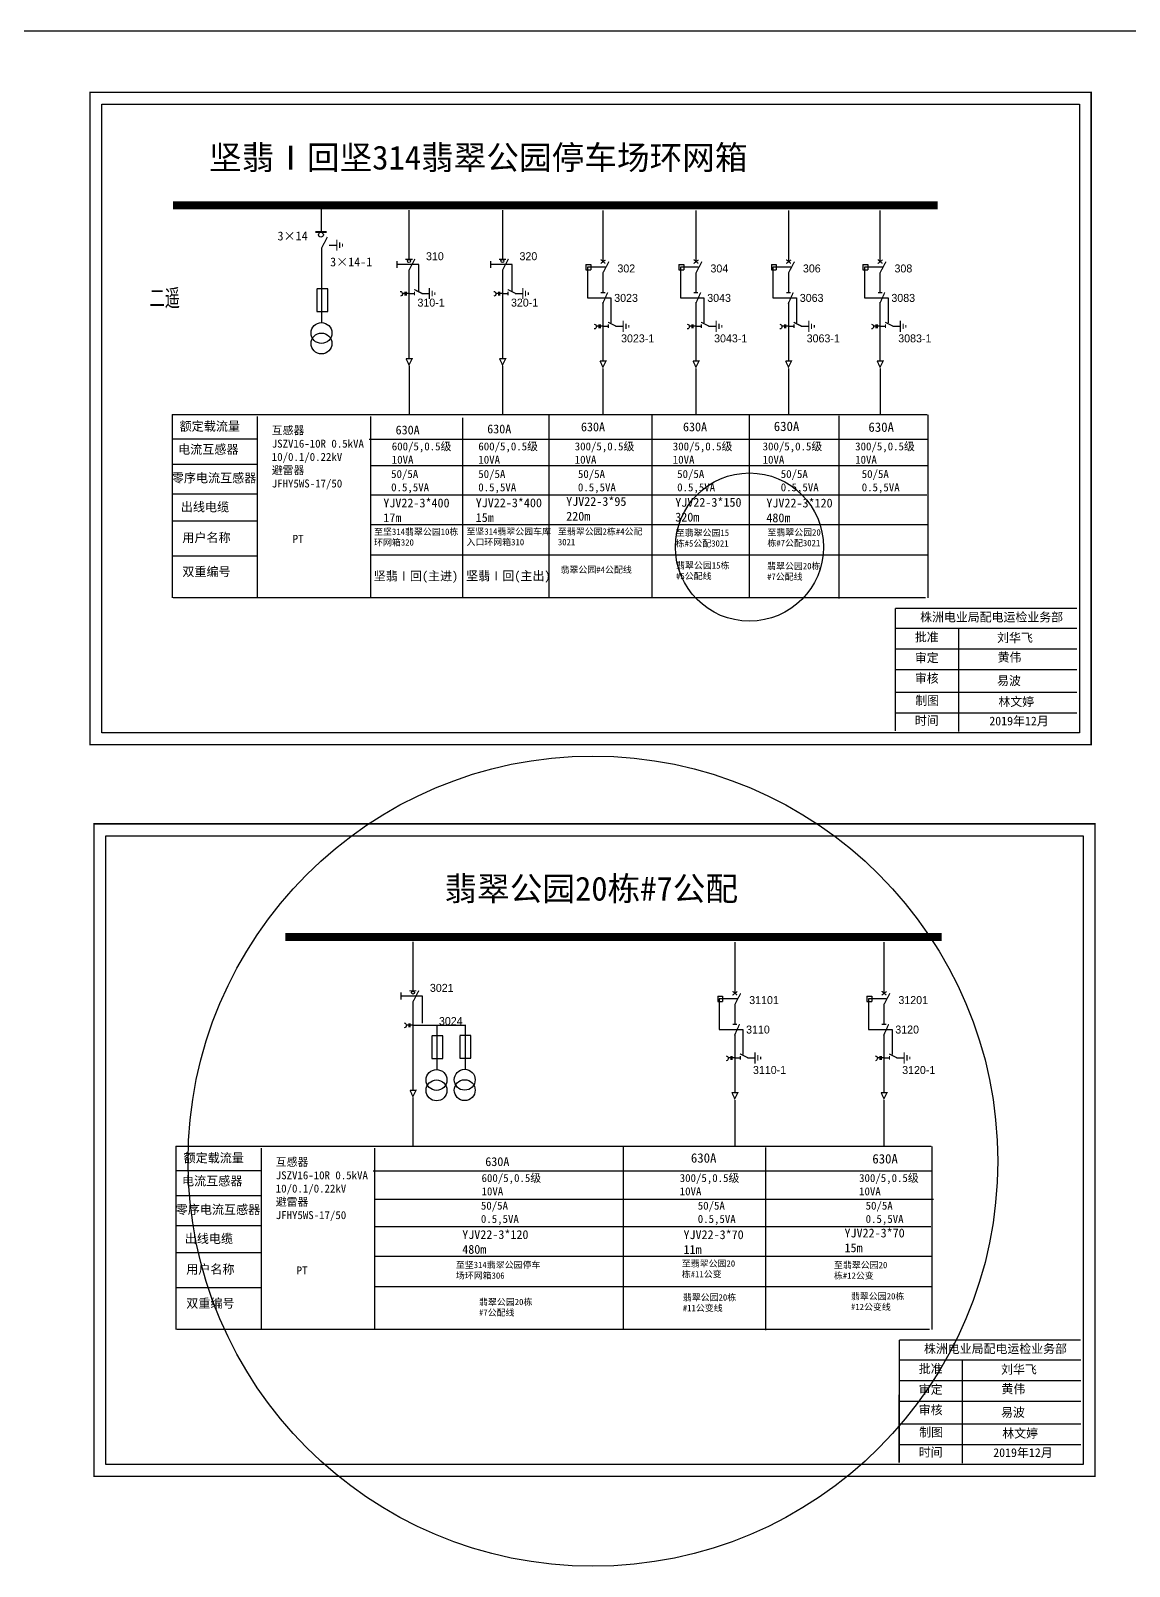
# Model space of a CAD drawing. Extents: x -194 to 226, y -192 to 105.
# Drawn here: x -56.5 to 81.2, y -87.3 to 105.1 of the extents above; entities that cross this region are included whole.
import ezdxf

# ---------------------------------------------------------------- set-up
doc = ezdxf.new("R2010")
doc.units = 0
doc.header["$LTSCALE"] = 0.774411
doc.linetypes.add('ACAD_ISO02W100', pattern=[15, 12, -3])
doc.linetypes.add('CENTER', pattern=[50.8, 31.75, -6.35, 6.35, -6.35])
doc.layers.get('0').update_dxf_attribs({"linetype": 'CONTINUOUS'})
doc.layers.add('2', color=7, linetype='CONTINUOUS')
doc.layers.add('3', color=7, linetype='CONTINUOUS')
doc.styles.add('hztxt_txtstyle_0.00_0_0', font='simkai.ttf')
doc.styles.add('hztxt_txtstyle_1.80_0_0', font='', dxfattribs={"height": 1.8, "bigfont": 'hztxt.shx'})
doc.styles.add('hztxt_txtstyle_2.70_0_0', font='simkai.ttf', dxfattribs={"height": 2.7})
doc.styles.add('字体', font='', dxfattribs={"height": 2.5})
doc.styles.add('宋体', font='', dxfattribs={"width": 0.65})
doc.styles.get('hztxt_txtstyle_1.80_0_0').set_extended_font_data('hztxt')
doc.styles.get('字体').set_extended_font_data('SimSun')
doc.styles.get('宋体').set_extended_font_data('SimSun')

# ---------------------------------------------------------------- blocks, each defined once
blk = doc.blocks.new('JD')
for points in [[(-2, 0.2), (-2, -0.2), (2, 0.2), (2, -0.2)], [(1, -1.2), (1, -0.8), (-1, -1.2), (-1, -0.8)], [(-0.5, -1.8), (-0.5, -2.2), (0.5, -1.8), (0.5, -2.2)]]:
    blk.add_trace(points)

msp = doc.modelspace()

# ---------------------------------------------------------------- linework, layer by layer
at = {"color": 0}
for p, q in [((-194.22, 105.09), (225.78, 105.09)), ((-20.1, 83.2), (-20.1, 79.91)), ((-9.12, 82.59), (-9.12, 76.48)), ((2.6, 82.59), (2.6, 76.48)), ((15.19, 82.56), (15.19, 76.14)), ((26.85, 82.56), (26.85, 76.14)), ((38.45, 82.56), (38.45, 76.14)), ((49.92, 82.56), (49.92, 76.14)), ((-20.08, 77.87), (-20.08, 68.55)), ((-19.1, 78.24), (-18.16, 78.24)), ((-9.12, 75.12), (-9.12, 64.02)), ((2.6, 75.12), (2.6, 64.02)), ((13.06, 75.8), (13.66, 75.8)), ((13.06, 75.8), (13.06, 75.13)), ((13.06, 75.13), (13.66, 75.13)), ((13.66, 75.8), (13.66, 75.13)), ((24.72, 75.8), (25.32, 75.8)), ((24.72, 75.8), (24.72, 75.13)), ((24.72, 75.13), (25.32, 75.13)), ((25.32, 75.8), (25.32, 75.13)), ((36.32, 75.8), (36.91, 75.8)), ((36.32, 75.8), (36.32, 75.13)), ((36.32, 75.13), (36.91, 75.13)), ((36.91, 75.8), (36.91, 75.13)), ((47.79, 75.8), (48.39, 75.8)), ((47.79, 75.8), (47.79, 75.13)), ((47.79, 75.13), (48.39, 75.13)), ((48.39, 75.8), (48.39, 75.13)), ((15.19, 74.78), (15.19, 72.31)), ((26.85, 74.78), (26.85, 72.31)), ((38.45, 74.78), (38.45, 72.31)), ((49.92, 74.78), (49.92, 72.31)), ((-9.12, 72.17), (-8.42, 72.17)), ((-7.52, 72.19), (-6.58, 72.19)), ((2.6, 72.17), (3.29, 72.17)), ((4.2, 72.19), (5.14, 72.19)), ((15.19, 71.07), (15.19, 63.76)), ((26.85, 71.07), (26.85, 63.76)), ((38.45, 71.07), (38.45, 63.76)), ((49.92, 71.07), (49.92, 63.76)), ((15.19, 68.07), (15.88, 68.07)), ((16.78, 68.09), (17.72, 68.09)), ((26.85, 68.07), (27.54, 68.07)), ((28.44, 68.09), (29.38, 68.09)), ((38.45, 68.07), (39.14, 68.07)), ((40.04, 68.09), (40.98, 68.09)), ((49.92, 68.07), (50.61, 68.07)), ((51.52, 68.09), (52.46, 68.09)), ((-28.04, 53.92), (-38.75, 53.92)), ((-28.08, 50.77), (-38.79, 50.77)), ((-28.08, 47.05), (-38.79, 47.05)), ((-28.12, 43.66), (-38.83, 43.66)), ((-28.08, 39.25), (-38.79, 39.25)), ((-8.62, -9.05), (-8.62, -15.16)), ((31.72, -9.08), (31.72, -15.5)), ((50.41, -9.08), (50.41, -15.5)), ((-8.62, -16.52), (-8.62, -27.62)), ((29.59, -15.84), (30.18, -15.84)), ((29.59, -15.84), (29.59, -16.51)), ((29.59, -16.51), (30.18, -16.51)), ((30.18, -15.84), (30.18, -16.51)), ((31.72, -16.86), (31.72, -19.33)), ((48.28, -15.84), (48.88, -15.84)), ((48.28, -15.84), (48.28, -16.51)), ((48.28, -16.51), (48.88, -16.51)), ((48.88, -15.84), (48.88, -16.51)), ((50.41, -16.86), (50.41, -19.33)), ((31.72, -20.57), (31.72, -27.88)), ((50.41, -20.57), (50.41, -27.88)), ((31.72, -23.57), (32.41, -23.57)), ((33.31, -23.55), (34.25, -23.55)), ((50.41, -23.57), (51.11, -23.57)), ((52.01, -23.55), (52.95, -23.55)), ((-27.55, -37.72), (-38.25, -37.72)), ((-27.59, -40.87), (-38.29, -40.87)), ((-27.59, -44.59), (-38.29, -44.59)), ((-27.63, -47.98), (-38.33, -47.98)), ((-27.59, -52.39), (-38.3, -52.39))]:
    msp.add_line(p, q, dxfattribs=at)
at = {"color": 0, "linetype": 'ACAD_ISO02W100'}
for p, q in [((15.49, 75.45), (13.25, 75.45)), ((13.25, 75.45), (13.25, 71.64)), ((27.15, 75.45), (24.91, 75.45)), ((24.91, 75.45), (24.91, 71.64)), ((38.75, 75.45), (36.51, 75.45)), ((36.51, 75.45), (36.51, 71.64)), ((50.22, 75.45), (47.98, 75.45)), ((47.98, 75.45), (47.98, 71.64)), ((13.25, 71.64), (16.2, 71.64)), ((16.2, 71.64), (16.2, 68.5)), ((24.91, 71.64), (27.86, 71.64)), ((27.86, 71.64), (27.86, 68.5)), ((36.51, 71.64), (39.46, 71.64)), ((39.46, 71.64), (39.46, 68.5)), ((47.98, 71.64), (50.94, 71.64)), ((50.94, 71.64), (50.94, 68.5)), ((32.02, -16.19), (29.78, -16.19)), ((29.78, -16.19), (29.78, -20)), ((50.71, -16.19), (48.47, -16.19)), ((48.47, -16.19), (48.47, -20)), ((29.78, -20), (32.73, -20)), ((32.73, -20), (32.73, -23.14)), ((48.47, -20), (51.43, -20)), ((51.43, -20), (51.43, -23.14))]:
    msp.add_line(p, q, dxfattribs=at)
at = {"color": 0, "linetype": 'CENTER'}
for p, q in [((-9.11, 63.12), (-9.11, 56.98)), ((2.61, 63.12), (2.61, 56.98)), ((15.19, 62.78), (15.19, 57.02)), ((26.85, 62.78), (26.85, 57.02)), ((38.45, 62.78), (38.45, 57.02)), ((49.93, 62.78), (49.93, 57.02)), ((-8.62, -28.52), (-8.62, -34.66)), ((31.72, -28.86), (31.72, -34.62)), ((50.42, -28.86), (50.42, -34.62))]:
    msp.add_line(p, q, dxfattribs=at)
at = {"color": 0, "linetype": 'Continuous'}
for p, q in [((-38.81, 57), (55.85, 57)), ((-38.77, 34.06), (-38.77, 57)), ((-28.14, 56.75), (-28.14, 34.06)), ((-13.93, 56.75), (-13.93, 34.06)), ((-2.41, 56.6), (-2.41, 34.07)), ((8.41, 56.96), (8.41, 34.06)), ((21.31, 56.96), (21.31, 34.06)), ((33.51, 56.94), (33.51, 34.04)), ((44.78, 56.86), (44.78, 33.97)), ((55.91, 56.98), (55.91, 34.04)), ((-14.1, 53.93), (55.89, 53.93)), ((-13.93, 50.64), (55.91, 50.64)), ((-13.93, 46.96), (55.79, 46.96)), ((-13.93, 43.23), (55.98, 43.23)), ((-13.93, 39.43), (55.89, 39.43)), ((55.64, 34.06), (-38.69, 34.06)), ((51.85, 30.25), (74.6, 30.25)), ((59.74, 30.25), (59.74, 17.31)), ((51.85, 27.65), (74.6, 27.65)), ((51.85, 25.06), (74.6, 25.06)), ((51.85, 22.23), (74.6, 22.23)), ((51.85, 19.64), (74.6, 19.64)), ((-38.32, -34.64), (56.35, -34.64)), ((-38.28, -57.59), (-38.28, -34.64)), ((-27.65, -34.89), (-27.65, -57.58)), ((-13.44, -34.89), (-13.44, -57.58)), ((17.75, -34.69), (17.75, -57.58)), ((35.56, -34.78), (35.56, -57.67)), ((56.4, -34.66), (56.4, -57.6)), ((-13.61, -37.71), (56.38, -37.71)), ((-13.37, -41.28), (56.62, -41.28)), ((-13.44, -44.68), (56.29, -44.68)), ((-13.44, -48.41), (56.48, -48.41)), ((-13.44, -52.21), (56.38, -52.21)), ((56.13, -57.59), (-38.2, -57.59)), ((52.34, -61.39), (75.09, -61.39)), ((60.23, -61.39), (60.23, -74.33)), ((52.34, -63.99), (75.09, -63.99)), ((52.34, -66.58), (75.09, -66.58)), ((52.34, -69.41), (75.09, -69.41)), ((52.34, -72), (75.09, -72))]:
    msp.add_line(p, q, dxfattribs=at)
at = {"color": 0, "linetype": 'Continuous', "const_width": 0.182}
for points in [[(-49.1, 97.38), (76.39, 97.38), (76.39, 15.67), (-49.1, 15.67)], [(-48.6, 5.74), (76.88, 5.74), (76.88, -75.97), (-48.6, -75.97)]]:
    msp.add_lwpolyline(points, close=True, dxfattribs=at)
at = {"color": 0, "linetype": 'Continuous'}
for points in [[(-47.62, 95.9), (74.91, 95.9), (74.91, 17.15), (-47.62, 17.15)], [(-47.13, 4.26), (75.4, 4.26), (75.4, -74.49), (-47.13, -74.49)]]:
    msp.add_lwpolyline(points, close=True, dxfattribs=at)
at = {"color": 0}
for points, const_width in [([(-38.69, 83.2), (57.15, 83.2)], 0.998), ([(-20.85, 79.86), (-19.45, 79.86)], 0.238), ([(-20.08, 77.83), (-19.34, 79.25)], 0.15), ([(-9.56, 76.46), (-8.67, 76.46)], 0.15), ([(-9.12, 75.08), (-8.37, 76.5)], 0.15), ([(2.16, 76.46), (3.04, 76.46)], 0.15), ([(2.6, 75.08), (3.35, 76.5)], 0.15), ([(14.91, 75.92), (15.51, 76.38)], 0.15), ([(14.91, 76.42), (15.5, 75.93)], 0.15), ([(15.19, 74.74), (15.94, 76.16)], 0.15), ([(26.57, 76.42), (27.16, 75.93)], 0.15), ([(26.56, 75.92), (27.17, 76.38)], 0.15), ([(26.85, 74.74), (27.6, 76.16)], 0.15), ([(38.17, 76.42), (38.75, 75.93)], 0.15), ([(38.16, 75.92), (38.77, 76.38)], 0.15), ([(38.45, 74.74), (39.2, 76.16)], 0.15), ([(49.64, 75.92), (50.25, 76.38)], 0.15), ([(49.64, 76.42), (50.23, 75.93)], 0.15), ([(49.92, 74.74), (50.67, 76.16)], 0.15), ([(-8.46, 72.67), (-7.46, 72.17)], 0.15), ([(-8.42, 72.4), (-8.42, 71.94)], 0.15), ([(3.26, 72.67), (4.25, 72.17)], 0.15), ([(3.29, 72.4), (3.29, 71.94)], 0.15), ([(14.92, 72.27), (15.48, 72.27)], 0.15), ([(15.16, 70.89), (15.79, 72.3)], 0.15), ([(26.58, 72.27), (27.13, 72.27)], 0.15), ([(26.82, 70.89), (27.45, 72.3)], 0.15), ([(38.18, 72.27), (38.73, 72.27)], 0.15), ([(38.42, 70.89), (39.05, 72.3)], 0.15), ([(49.65, 72.27), (50.21, 72.27)], 0.15), ([(49.89, 70.89), (50.52, 72.3)], 0.15), ([(15.84, 68.57), (16.84, 68.07)], 0.15), ([(15.88, 68.3), (15.88, 67.84)], 0.15), ([(27.5, 68.57), (28.5, 68.07)], 0.15), ([(27.54, 68.3), (27.54, 67.84)], 0.15), ([(39.1, 68.57), (40.1, 68.07)], 0.15), ([(39.14, 68.3), (39.14, 67.84)], 0.15), ([(50.58, 68.57), (51.57, 68.07)], 0.15), ([(50.61, 68.3), (50.61, 67.84)], 0.15), ([(-9.48, 64), (-8.72, 64), (-9.11, 63.22), (-9.48, 64.01)], 0.15), ([(2.23, 64), (3, 64), (2.61, 63.22), (2.24, 64.01)], 0.15), ([(14.82, 63.72), (15.58, 63.72), (15.19, 62.94), (14.83, 63.73)], 0.15), ([(26.48, 63.72), (27.24, 63.72), (26.85, 62.94), (26.49, 63.73)], 0.15), ([(38.08, 63.72), (38.84, 63.72), (38.45, 62.94), (38.09, 63.73)], 0.15), ([(49.55, 63.72), (50.32, 63.72), (49.93, 62.94), (49.56, 63.73)], 0.15), ([(-24.61, -8.44), (57.65, -8.44)], 0.998), ([(-9.07, -15.18), (-8.18, -15.18)], 0.15), ([(-8.62, -16.56), (-7.88, -15.14)], 0.15), ([(31.44, -15.22), (32.02, -15.71)], 0.15), ([(31.43, -15.72), (32.04, -15.26)], 0.15), ([(50.13, -15.72), (50.74, -15.26)], 0.15), ([(50.13, -15.22), (50.72, -15.71)], 0.15), ([(31.72, -16.9), (32.46, -15.48)], 0.15), ([(50.41, -16.9), (51.16, -15.48)], 0.15), ([(31.45, -19.37), (32, -19.37)], 0.15), ([(31.69, -20.76), (32.32, -19.34)], 0.15), ([(50.15, -19.37), (50.7, -19.37)], 0.15), ([(50.38, -20.76), (51.01, -19.34)], 0.15), ([(32.37, -23.07), (33.37, -23.57)], 0.15), ([(51.07, -23.07), (52.07, -23.57)], 0.15), ([(32.41, -23.34), (32.41, -23.8)], 0.15), ([(51.11, -23.34), (51.11, -23.8)], 0.15), ([(-8.99, -27.64), (-8.23, -27.64), (-8.62, -28.42), (-8.98, -27.63)], 0.15), ([(31.35, -27.92), (32.11, -27.92), (31.72, -28.7), (31.36, -27.91)], 0.15), ([(50.05, -27.92), (50.81, -27.92), (50.42, -28.7), (50.06, -27.91)], 0.15)]:
    msp.add_lwpolyline(points, dxfattribs=dict(at, const_width=const_width))
for points in [[(-10.63, 76.24), (-10.63, 75.4)], [(1.09, 76.24), (1.09, 75.4)], [(-20.68, 72.71), (-20.68, 69.91), (-19.29, 69.91), (-19.29, 72.74), (-20.68, 72.74)], [(-9.62, 72.18), (-9.94, 72.18)], [(-9.62, 72.39), (-9.62, 71.93)], [(-9.48, 72.39), (-9.48, 71.93)], [(-9.12, 72.18), (-9.48, 72.18)], [(2.1, 72.18), (1.78, 72.18)], [(2.1, 72.39), (2.1, 71.93)], [(2.24, 72.39), (2.24, 71.93)], [(2.6, 72.18), (2.24, 72.18)], [(14.69, 68.08), (14.37, 68.08)], [(14.69, 68.29), (14.69, 67.83)], [(14.83, 68.29), (14.83, 67.83)], [(15.19, 68.08), (14.83, 68.08)], [(26.34, 68.08), (26.03, 68.08)], [(26.34, 68.29), (26.34, 67.83)], [(26.48, 68.29), (26.48, 67.83)], [(26.85, 68.08), (26.48, 68.08)], [(37.94, 68.08), (37.63, 68.08)], [(37.94, 68.29), (37.94, 67.83)], [(38.08, 68.29), (38.08, 67.83)], [(38.44, 68.08), (38.08, 68.08)], [(49.42, 68.08), (49.1, 68.08)], [(49.42, 68.29), (49.42, 67.83)], [(49.56, 68.29), (49.56, 67.83)], [(49.92, 68.08), (49.56, 68.08)], [(-10.13, -15.4), (-10.13, -16.24)], [(-9.13, -19.46), (-9.44, -19.46)], [(-9.13, -19.25), (-9.13, -19.71)], [(-8.99, -19.25), (-8.99, -19.71)], [(-8.63, -19.46), (-8.99, -19.46)], [(-6.26, -20.85), (-6.26, -23.65), (-4.87, -23.65), (-4.87, -20.82), (-6.26, -20.82)], [(-2.74, -20.82), (-2.74, -23.61), (-1.35, -23.61), (-1.35, -20.78), (-2.74, -20.78)], [(31.21, -23.57), (30.9, -23.57)], [(31.21, -23.35), (31.21, -23.81)], [(31.35, -23.35), (31.35, -23.81)], [(31.71, -23.57), (31.35, -23.57)], [(49.91, -23.57), (49.6, -23.57)], [(49.91, -23.35), (49.91, -23.81)], [(50.05, -23.35), (50.05, -23.81)], [(50.41, -23.57), (50.05, -23.57)]]:
    msp.add_lwpolyline(points, dxfattribs=at)
at = {"color": 0, "linetype": 'ACAD_ISO02W100'}
for points in [[(-7.89, 72.41), (-7.89, 75.82), (-10.63, 75.82)], [(3.83, 72.41), (3.83, 75.82), (1.09, 75.82)], [(-7.4, -19.23), (-7.4, -15.82), (-10.13, -15.82)]]:
    msp.add_lwpolyline(points, dxfattribs=at)
at = {"color": 0}
for points in [[(-10.2, 72.44, -0.877934), (-10.19, 71.83)], [(1.51, 72.44, -0.877934), (1.53, 71.83)], [(14.1, 68.33, -0.877934), (14.11, 67.73)], [(25.76, 68.33, -0.877934), (25.77, 67.73)], [(37.36, 68.33, -0.877934), (37.37, 67.73)], [(48.84, 68.33, -0.877934), (48.85, 67.73)], [(-9.71, -19.2, -0.877934), (-9.7, -19.81)], [(30.63, -23.31, -0.877934), (30.64, -23.92)], [(49.33, -23.31, -0.877934), (49.34, -23.92)]]:
    msp.add_lwpolyline(points, format="xyb", dxfattribs=at)
at = {"color": 0, "linetype": 'Continuous', "const_width": 0.182}
for points in [[(51.85, 32.73), (51.83, 17.36)], [(51.85, 32.73), (74.6, 32.73)], [(52.34, -58.92), (52.32, -74.28)], [(52.34, -58.92), (75.09, -58.92)]]:
    msp.add_lwpolyline(points, dxfattribs=at)
at = {"color": 7, "linetype": 'Continuous'}
for points in [[(-8.63, -19.46), (-2.09, -19.46)], [(-5.57, -25.03), (-5.57, -19.46)], [(-2.04, -25), (-2.04, -19.43)]]:
    msp.add_lwpolyline(points, dxfattribs=at)
at = {"color": 0}
for centre, radius in [((-20.15, 79.53), 0.305), ((-9.12, 76.25), 0.192), ((2.6, 76.25), 0.192), ((-8.62, -15.39), 0.192)]:
    msp.add_circle(centre, radius, dxfattribs=at)
at = {"color": 1, "linetype": 'Continuous'}
for centre, radius in [((33.56, 40.41), 9.28), ((13.94, -36.51), 50.74)]:
    msp.add_circle(centre, radius, dxfattribs=at)
at = {"layer": '2', "color": 0}
for centre in [(-20.08, 67.22), (-20.08, 65.91), (-2.13, -26.31), (-5.66, -26.34), (-5.66, -27.64), (-2.13, -27.61)]:
    msp.add_circle(centre, 1.31, dxfattribs=at)

# ---------------------------------------------------------------- block references
at = {"color": 0, "xscale": 0.3494655254594932, "yscale": 0.3494655254594932, "zscale": 0.3494655254595134, "rotation": 90}
for p in [(-18.15, 78.22), (-6.57, 72.16), (5.15, 72.16), (17.74, 68.06), (29.4, 68.06), (40.99, 68.06), (52.47, 68.06), (34.26, -23.58), (52.96, -23.58)]:
    msp.add_blockref('JD', p, dxfattribs=at)

# ---------------------------------------------------------------- texts
at = {"color": 0, "linetype": 'Continuous', "style": 'hztxt_txtstyle_2.70_0_0'}
for s, p in [('3×14', (-25.59, 78.82)), ('3×14-1', (-19, 75.57))]:
    msp.add_text(s, height=1.109, dxfattribs=at).set_placement(p)
at = {"color": 0, "style": 'hztxt_txtstyle_1.80_0_0'}
for s, p in [('310', (-6.98, 76.34)), ('320', (4.74, 76.34)), ('302', (17.01, 74.81)), ('304', (28.67, 74.81)), ('306', (40.26, 74.81)), ('308', (51.74, 74.81)), ('310-1', (-8.05, 70.53)), ('320-1', (3.67, 70.53)), ('3023', (16.61, 71.12)), ('3043', (28.27, 71.12)), ('3063', (39.87, 71.12)), ('3083', (51.35, 71.12)), ('3023-1', (17.47, 66.05)), ('3043-1', (29.13, 66.05)), ('3063-1', (40.73, 66.05)), ('3083-1', (52.21, 66.05)), ('3021', (-6.49, -15.3)), ('31101', (33.53, -16.83)), ('31201', (52.23, -16.83)), ('3024', (-5.36, -19.46)), ('3110', (33.14, -20.52)), ('3120', (51.84, -20.52)), ('3110-1', (34, -25.59)), ('3120-1', (52.7, -25.59))]:
    msp.add_text(s, height=0.998, dxfattribs=at).set_placement(p)
at = {"color": 0, "linetype": 'Continuous', "attachment_point": 1}
for s, insert, char_height, width, style in [('{\\C256;坚翡Ⅰ回坚314翡翠公园停车场环网箱}', (-34.18, 90.7), 3, 90.5642, '字体'), ('{\\fSimSun|b0|i0|c134|p2;额定载流量}', (-37.86, 56.09), 1.1094, 17.8852, 'hztxt_txtstyle_2.70_0_0'), ('{\\fSimSun|b0|i0|c134|p2;630A}', (12.44, 56.02), 1.1094, 17.8852, 'hztxt_txtstyle_2.70_0_0'), ('{\\fSimSun|b0|i0|c134|p2;630A}', (25.23, 56.02), 1.1094, 17.8852, 'hztxt_txtstyle_2.70_0_0'), ('{\\fSimSun|b0|i0|c134|p2;630A}', (36.61, 56.12), 1.1757, 9.454, 'hztxt_txtstyle_0.00_0_0'), ('{\\fSimSun|b0|i0|c134|p2;630A}', (48.47, 56.02), 1.1757, 9.454, 'hztxt_txtstyle_0.00_0_0'), ('\\A1;{\\fSimSun|b0|i0|c134|p2;互感器\\PJSZV16-10R 0.5kVA\\P10/0.1/0.22kV\\P避雷器\\PJFHY5WS-17/50}', (-26.31, 55.53), 0.9985, 18.4113, 'hztxt_txtstyle_2.70_0_0'), ('{\\fSimSun|b0|i0|c134|p2;630A}', (-10.79, 55.63), 1.1094, 17.8852, 'hztxt_txtstyle_2.70_0_0'), ('{\\fSimSun|b0|i0|c134|p2;630A}', (0.69, 55.76), 1.1094, 17.8852, 'hztxt_txtstyle_2.70_0_0'), ('{\\fSimSun|b0|i0|c134|p2;电流互感器}', (-38.05, 53.2), 1.1094, 17.8852, 'hztxt_txtstyle_2.70_0_0'), ('\\A1;{\\fSimSun|b0|i0|c134|p2;600/5,0.5级\\P10VA}', (-11.27, 53.52), 0.9985, 18.4113, 'hztxt_txtstyle_2.70_0_0'), ('\\A1;{\\fSimSun|b0|i0|c134|p2;600/5,0.5级\\P10VA}', (-0.42, 53.52), 0.9985, 18.4113, 'hztxt_txtstyle_2.70_0_0'), ('\\A1;{\\fSimSun|b0|i0|c134|p2;300/5,0.5级\\P10VA}', (11.66, 53.52), 0.9985, 18.4113, 'hztxt_txtstyle_2.70_0_0'), ('\\A1;{\\fSimSun|b0|i0|c134|p2;300/5,0.5级\\P10VA}', (23.95, 53.52), 0.9985, 18.4113, 'hztxt_txtstyle_2.70_0_0'), ('\\A1;{\\fSimSun|b0|i0|c134|p2;300/5,0.5级\\P10VA}', (35.21, 53.52), 0.9985, 18.4113, 'hztxt_txtstyle_2.70_0_0'), ('\\A1;{\\fSimSun|b0|i0|c134|p2;300/5,0.5级\\P10VA}', (46.81, 53.52), 0.9985, 18.4113, 'hztxt_txtstyle_2.70_0_0'), ('{\\fSimSun|b0|i0|c134|p2;50/5A\\P0.5,5VA}', (-11.35, 50.06), 0.9985, 17.8852, 'hztxt_txtstyle_2.70_0_0'), ('{\\fSimSun|b0|i0|c134|p2;50/5A\\P0.5,5VA}', (-0.43, 50.06), 0.9985, 17.8852, 'hztxt_txtstyle_2.70_0_0'), ('{\\fSimSun|b0|i0|c134|p2;50/5A\\P0.5,5VA}', (12.06, 50.06), 0.9985, 17.8852, 'hztxt_txtstyle_2.70_0_0'), ('{\\fSimSun|b0|i0|c134|p2;50/5A\\P0.5,5VA}', (24.5, 50.06), 0.9985, 17.8852, 'hztxt_txtstyle_2.70_0_0'), ('{\\fSimSun|b0|i0|c134|p2;50/5A\\P0.5,5VA}', (37.48, 50.06), 0.9985, 17.8852, 'hztxt_txtstyle_2.70_0_0'), ('{\\fSimSun|b0|i0|c134|p2;50/5A\\P0.5,5VA}', (47.63, 50.06), 0.9985, 17.8852, 'hztxt_txtstyle_2.70_0_0'), ('{\\fSimSun|b0|i0|c134|p2;零序电流互感器}', (-38.84, 49.62), 1.1094, 17.8852, 'hztxt_txtstyle_2.70_0_0'), ('{\\fSimSun|b0|i0|c134|p2;YJV22-3*400\\P17m}', (-12.33, 46.49), 1.1094, 17.8852, 'hztxt_txtstyle_2.70_0_0'), ('{\\fSimSun|b0|i0|c134|p2;YJV22-3*400\\P15m}', (-0.75, 46.51), 1.1094, 17.8852, 'hztxt_txtstyle_2.70_0_0'), ('{\\fSimSun|b0|i0|c134|p2;YJV22-3*95\\P220m}', (10.59, 46.68), 1.1094, 17.8852, 'hztxt_txtstyle_2.70_0_0'), ('{\\fSimSun|b0|i0|c134|p2;YJV22-3*150\\P320m}', (24.26, 46.57), 1.1094, 17.8852, 'hztxt_txtstyle_2.70_0_0'), ('{\\fSimSun|b0|i0|c134|p2;YJV22-3*120\\P480m}', (35.68, 46.48), 1.1094, 17.8852, 'hztxt_txtstyle_2.70_0_0'), ('{\\fSimSun|b0|i0|c134|p2;出线电缆}', (-37.71, 45.98), 1.1094, 17.8852, 'hztxt_txtstyle_2.70_0_0'), ('{\\fSimSun|b0|i0|c134|p2;至坚314翡翠公园10栋环网箱320}', (-13.49, 42.73), 0.8, 11.2806, 'hztxt_txtstyle_2.70_0_0'), ('{\\fSimSun|b0|i0|c134|p2;至坚314翡翠公园车库入口环网箱310}', (-1.91, 42.76), 0.8, 11.2806, 'hztxt_txtstyle_2.70_0_0'), ('{\\fSimSun|b0|i0|c134|p2;至翡翠公园2栋#4公配3021}', (9.55, 42.76), 0.8, 11.2806, 'hztxt_txtstyle_2.70_0_0'), ('{\\fSimSun|b0|i0|c134|p2;至翡翠公园15栋#5公配3021}', (24.32, 42.6), 0.8, 7.1019, 'hztxt_txtstyle_2.70_0_0'), ('{\\fSimSun|b0|i0|c134|p2;至翡翠公园20栋#7公配3021}', (35.81, 42.65), 0.8, 7.1019, 'hztxt_txtstyle_2.70_0_0'), ('{\\fSimSun|b0|i0|c134|p2;用户名称}', (-37.52, 42.14), 1.1094, 17.8852, 'hztxt_txtstyle_2.70_0_0'), ('{\\fSimSun|b0|i0|c134|p2;PT}', (-23.69, 41.94), 1.0024, 7.7986, 'hztxt_txtstyle_0.00_0_0'), ('{\\fSimSun|b0|i0|c134|p2;翡翠公园15栋#5公配线}', (24.36, 38.51), 0.8, 7.1019, 'hztxt_txtstyle_2.70_0_0'), ('{\\fSimSun|b0|i0|c134|p2;翡翠公园20栋#7公配线}', (35.77, 38.43), 0.8, 7.1019, 'hztxt_txtstyle_2.70_0_0'), ('{\\fSimSun|b0|i0|c134|p2;双重编号}', (-37.52, 37.88), 1.1094, 17.8852, 'hztxt_txtstyle_2.70_0_0'), ('{\\fSimSun|b0|i0|c134|p2;坚翡Ⅰ回(主进)}', (-13.54, 37.33), 1.1094, 12.4276, 'hztxt_txtstyle_2.70_0_0'), ('{\\fSimSun|b0|i0|c134|p2;坚翡Ⅰ回(主出)}', (-1.96, 37.36), 1.1094, 12.4276, 'hztxt_txtstyle_2.70_0_0'), ('{\\fSimSun|b0|i0|c134|p2;翡翠公园#4公配线}', (9.88, 37.98), 0.8, 11.2806, 'hztxt_txtstyle_2.70_0_0'), ('株洲电业局配电运检业务部', (54.95, 32.18), 1.0944, 29.9201, '字体'), ('{\\fKaiTi_GB2312|b0|i0|c134|p49;批准}', (54.29, 29.68), 1.0944, 8.5588, '字体'), ('刘华飞', (64.6, 29.59), 1.094, 8.5588, '字体'), ('\\f\uffbfﾬￌﾣﾤ_GB2312|b0|i0|c134|p49;审定', (54.29, 27.08), 1.0944, 8.5588, '字体'), ('黄伟', (64.66, 27.15), 1.094, 8.5588, '字体'), ('\\f\uffbfﾬￌﾣﾤ_GB2312|b0|i0|c134|p49;审核', (54.29, 24.51), 1.0944, 8.5588, '字体'), ('易波', (64.6, 24.21), 1.094, 8.5588, '字体'), ('\\f\uffbfﾬￌﾣﾤ_GB2312|b0|i0|c134|p49;制图', (54.35, 21.73), 1.0944, 8.5588, '字体'), ('林文婷', (64.76, 21.58), 1.094, 8.5588, '字体'), ('\\f\uffbfﾬￌﾣﾤ_GB2312|b0|i0|c134|p49;时间', (54.29, 19.22), 1.0944, 8.5588, '字体'), ('2019年12月', (63.62, 19.17), 1.094, 16.0081, '字体'), ('{\\C256;翡翠公园20栋#7公配}', (-4.67, -0.87), 3, 90.5642, '字体'), ('{\\fSimSun|b0|i0|c134|p2;额定载流量}', (-37.37, -35.55), 1.1094, 17.8852, 'hztxt_txtstyle_2.70_0_0'), ('\\A1;{\\fSimSun|b0|i0|c134|p2;互感器\\PJSZV16-10R 0.5kVA\\P10/0.1/0.22kV\\P避雷器\\PJFHY5WS-17/50}', (-25.81, -36.11), 0.9985, 18.4113, 'hztxt_txtstyle_2.70_0_0'), ('{\\fSimSun|b0|i0|c134|p2;630A}', (0.45, -36.01), 1.1094, 17.8852, 'hztxt_txtstyle_2.70_0_0'), ('{\\fSimSun|b0|i0|c134|p2;630A}', (26.22, -35.52), 1.1757, 9.454, 'hztxt_txtstyle_0.00_0_0'), ('{\\fSimSun|b0|i0|c134|p2;630A}', (48.96, -35.62), 1.1757, 9.454, 'hztxt_txtstyle_0.00_0_0'), ('{\\fSimSun|b0|i0|c134|p2;电流互感器}', (-37.56, -38.44), 1.1094, 17.8852, 'hztxt_txtstyle_2.70_0_0'), ('\\A1;{\\fSimSun|b0|i0|c134|p2;600/5,0.5级\\P10VA}', (-0.02, -38.12), 0.9985, 18.4113, 'hztxt_txtstyle_2.70_0_0'), ('\\A1;{\\fSimSun|b0|i0|c134|p2;300/5,0.5级\\P10VA}', (24.82, -38.12), 0.9985, 18.4113, 'hztxt_txtstyle_2.70_0_0'), ('\\A1;{\\fSimSun|b0|i0|c134|p2;300/5,0.5级\\P10VA}', (47.3, -38.12), 0.9985, 18.4113, 'hztxt_txtstyle_2.70_0_0'), ('{\\fSimSun|b0|i0|c134|p2;零序电流互感器}', (-38.35, -42.02), 1.1094, 17.8852, 'hztxt_txtstyle_2.70_0_0'), ('{\\fSimSun|b0|i0|c134|p2;50/5A\\P0.5,5VA}', (-0.1, -41.58), 0.9985, 17.8852, 'hztxt_txtstyle_2.70_0_0'), ('{\\fSimSun|b0|i0|c134|p2;50/5A\\P0.5,5VA}', (27.08, -41.58), 0.9985, 17.8852, 'hztxt_txtstyle_2.70_0_0'), ('{\\fSimSun|b0|i0|c134|p2;50/5A\\P0.5,5VA}', (48.12, -41.58), 0.9985, 17.8852, 'hztxt_txtstyle_2.70_0_0'), ('{\\fSimSun|b0|i0|c134|p2;出线电缆}', (-37.22, -45.66), 1.1094, 17.8852, 'hztxt_txtstyle_2.70_0_0'), ('{\\fSimSun|b0|i0|c134|p2;YJV22-3*120\\P480m}', (-2.44, -45.15), 1.1094, 17.8852, 'hztxt_txtstyle_2.70_0_0'), ('{\\fSimSun|b0|i0|c134|p2;YJV22-3*70\\P11m}', (25.29, -45.16), 1.1094, 17.8852, 'hztxt_txtstyle_2.70_0_0'), ('{\\fSimSun|b0|i0|c134|p2;YJV22-3*70\\P15m}', (45.47, -44.95), 1.1094, 17.8852, 'hztxt_txtstyle_2.70_0_0'), ('{\\fSimSun|b0|i0|c134|p2;用户名称}', (-37.03, -49.5), 1.1094, 17.8852, 'hztxt_txtstyle_2.70_0_0'), ('{\\fSimSun|b0|i0|c134|p2;PT}', (-23.2, -49.7), 1.0024, 7.7986, 'hztxt_txtstyle_0.00_0_0'), ('{\\fSimSun|b0|i0|c134|p2;至坚314翡翠公园停车场环网箱306}', (-3.24, -49.1), 0.8, 11.2806, 'hztxt_txtstyle_2.70_0_0'), ('{\\fSimSun|b0|i0|c134|p2;至翡翠公园20栋#11公变}', (25.08, -48.93), 0.8, 7.1019, 'hztxt_txtstyle_2.70_0_0'), ('{\\fSimSun|b0|i0|c134|p2;至翡翠公园20栋#12公变}', (44.15, -49.11), 0.8, 7.1019, 'hztxt_txtstyle_2.70_0_0'), ('{\\fSimSun|b0|i0|c134|p2;双重编号}', (-37.03, -53.76), 1.1094, 17.8852, 'hztxt_txtstyle_2.70_0_0'), ('{\\fSimSun|b0|i0|c134|p2;翡翠公园20栋#7公配线}', (-0.34, -53.74), 0.8, 7.1019, 'hztxt_txtstyle_2.70_0_0'), ('{\\fSimSun|b0|i0|c134|p2;翡翠公园20栋#11公变线}', (25.21, -53.17), 0.8, 7.1019, 'hztxt_txtstyle_2.70_0_0'), ('{\\fSimSun|b0|i0|c134|p2;翡翠公园20栋#12公变线}', (46.28, -53.03), 0.8, 7.1019, 'hztxt_txtstyle_2.70_0_0'), ('株洲电业局配电运检业务部', (55.44, -59.46), 1.0944, 29.9201, '字体'), ('{\\fKaiTi_GB2312|b0|i0|c134|p49;批准}', (54.78, -61.96), 1.0944, 8.5588, '字体'), ('刘华飞', (65.09, -62.05), 1.094, 8.5588, '字体'), ('\\f\uffbfﾬￌﾣﾤ_GB2312|b0|i0|c134|p49;审定', (54.78, -64.56), 1.0944, 8.5588, '字体'), ('黄伟', (65.15, -64.49), 1.094, 8.5588, '字体'), ('\\f\uffbfﾬￌﾣﾤ_GB2312|b0|i0|c134|p49;审核', (54.78, -67.13), 1.0944, 8.5588, '字体'), ('易波', (65.09, -67.43), 1.094, 8.5588, '字体'), ('\\f\uffbfﾬￌﾣﾤ_GB2312|b0|i0|c134|p49;制图', (54.84, -69.91), 1.0944, 8.5588, '字体'), ('林文婷', (65.25, -70.06), 1.094, 8.5588, '字体'), ('\\f\uffbfﾬￌﾣﾤ_GB2312|b0|i0|c134|p49;时间', (54.78, -72.42), 1.0944, 8.5588, '字体'), ('2019年12月', (64.11, -72.47), 1.094, 16.0081, '字体')]:
    msp.add_mtext(s, dxfattribs=dict(at, insert=insert, char_height=char_height, width=width, style=style))
at = {"layer": '3', "color": 0, "style": '宋体', "width": 0.65}
msp.add_text('二遥', height=2.143, dxfattribs=at).set_placement((-41.62, 70.55, -0.03))

doc.saveas('drawing.dxf')
